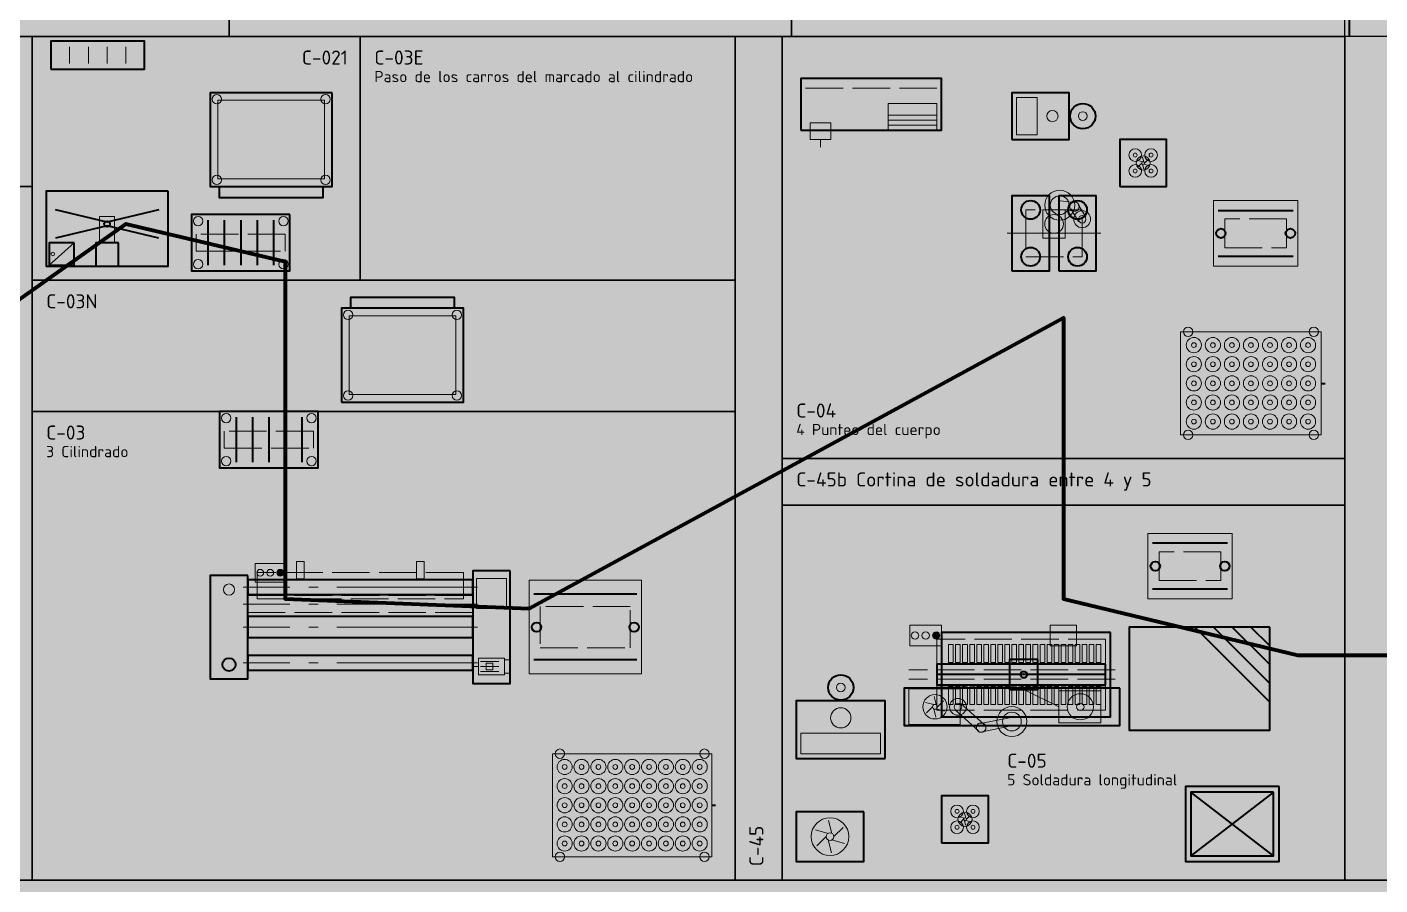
# Model space of a CAD drawing. Header units: millimetres. Extents: x 0 to 1189, y 0 to 841.
# Drawn here: x 329.5 to 473.8, y 419.5 to 511 of the extents above; entities that cross this region are included whole.
import ezdxf
from ezdxf.enums import TextEntityAlignment as Align

# ---------------------------------------------------------------- set-up
doc = ezdxf.new("R2010")
doc.units = ezdxf.units.MM
doc.linetypes.add('IRAM-E-TRAZOS', pattern=[5, 4, -1])
doc.linetypes.add('IRAM-F-TRAZO-PUNTO', pattern=[20, 15, -2, 1, -2])
for name, color, linetype, lineweight, true_color in [('A-DEM-AM', 2, 'CONTINUOUS', 35, 0xd7a500), ('A-DEM-RO', 1, 'CONTINUOUS', 35, 0xd21e1e), ('A-EQUIPO', 30, 'CONTINUOUS', 35, 0xe67800), ('A-PASILLO', 2, 'IRAM-E-TRAZOS', 35, 0xd7a500), ('A-SENDA', 2, 'CONTINUOUS', 25, 0xd7a500)]:
    doc.layers.add(name, color=color, linetype=linetype, lineweight=lineweight, true_color=true_color)
for name, color, linetype, lineweight in [('A-EJE', 1, 'IRAM-F-TRAZO-PUNTO', 18), ('A-EQUIPO-FINO', 8, 'CONTINUOUS', 13), ('A-EQUIPO-OCULTO', 8, 'IRAM-E-TRAZOS', 13), ('A-EQUIPO-RELLENO', 9, 'CONTINUOUS', 13), ('A-RELLENO', 9, 'CONTINUOUS', 13), ('A-SECTOR', 1, 'CONTINUOUS', 25), ('A-SECTOR-TXT', 1, 'CONTINUOUS', 25), ('F-SE', 30, 'CONTINUOUS', 70)]:
    doc.layers.add(name, color=color, linetype=linetype, lineweight=lineweight)
doc.styles.add('ISO3098', font='isocpeur.ttf')

msp = doc.modelspace()

# ---------------------------------------------------------------- hatches: boundary and pattern name
at = {"layer": 'A-EQUIPO-RELLENO', "true_color": 0xeedec0}
h = msp.add_hatch(color=7, dxfattribs=at)
h.dxf.hatch_style = 1
h.paths.add_polyline_path([(332, 506.5), (342, 506.5), (342, 509.5), (332, 509.5)])
h = msp.add_hatch(color=7, dxfattribs=at)
h.dxf.hatch_style = 1
h.paths.add_polyline_path([(412, 500), (427, 500), (427, 505.5), (412, 505.5)])
h = msp.add_hatch(color=7, dxfattribs=at)
h.dxf.hatch_style = 1
h.paths.add_polyline_path([(362, 504), (349, 504), (349, 494), (362, 494)])
at = {"layer": 'A-EQUIPO-RELLENO', "true_color": 0xd7e1eb}
h = msp.add_hatch(color=7, dxfattribs=at)
h.dxf.hatch_style = 1
h.paths.add_polyline_path([(434.5, 499), (440.62, 499), (440.62, 504), (434.5, 504)])
at = {"layer": 'A-EQUIPO-RELLENO', "true_color": 0xbed2be}
h = msp.add_hatch(color=7, dxfattribs=at)
h.dxf.hatch_style = 1
h.paths.add_polyline_path([(443.41, 501.5), (443.36, 501.85), (443.23, 502.18), (443.01, 502.45), (442.73, 502.67), (442.41, 502.8), (442.06, 502.85), (441.71, 502.8), (441.38, 502.67), (441.11, 502.45), (440.89, 502.18), (440.76, 501.85), (440.71, 501.5), (440.76, 501.15), (440.89, 500.82), (441.11, 500.55), (441.38, 500.33), (441.71, 500.2), (442.06, 500.15), (442.41, 500.2), (442.73, 500.33), (443.01, 500.55), (443.23, 500.82), (443.36, 501.15)])
at = {"layer": 'A-EQUIPO-RELLENO', "true_color": 0xcdd0d4}
h = msp.add_hatch(color=7, dxfattribs=at)
h.dxf.hatch_style = 1
h.paths.add_polyline_path([(413, 499), (415.2, 499), (415.2, 500.8), (413, 500.8)])
at = {"layer": 'A-EQUIPO-RELLENO', "true_color": 0xe6e6dc}
h = msp.add_hatch(color=7, dxfattribs=at)
h.dxf.hatch_style = 1
h.paths.add_polyline_path([(446, 494), (451, 494), (451, 499), (446, 499)])
at = {"layer": 'A-EQUIPO-RELLENO', "true_color": 0xeeeeee}
h = msp.add_hatch(color=7, dxfattribs=at)
h.dxf.hatch_style = 1
h.paths.add_polyline_path([(344.5, 493.5), (331.5, 493.5), (331.5, 485.5), (344.5, 485.5)])
at = {"layer": 'A-EQUIPO-RELLENO', "true_color": 0xcdd0d4}
h = msp.add_hatch(color=7, dxfattribs=at)
h.dxf.hatch_style = 1
h.paths.add_polyline_path([(434.5, 485), (438.5, 485), (438.5, 493), (434.5, 493)])
h = msp.add_hatch(color=7, dxfattribs=at)
h.dxf.hatch_style = 1
h.paths.add_polyline_path([(439.5, 485), (443.5, 485), (443.5, 493), (439.5, 493)])
h = msp.add_hatch(color=7, dxfattribs=at)
h.dxf.hatch_style = 1
h.paths.add_polyline_path([(456, 485.5), (465, 485.5), (465, 492.5), (456, 492.5)])
at = {"layer": 'A-EQUIPO-RELLENO', "true_color": 0xeeeeee}
h = msp.add_hatch(color=7, dxfattribs=at)
h.dxf.hatch_style = 1
h.paths.add_polyline_path([(357.5, 491), (347, 491), (347, 485), (357.5, 485)])
h = msp.add_hatch(color=7, dxfattribs=at)
h.dxf.hatch_style = 1
h.paths.add_polyline_path([(437.8, 488.5), (440.2, 488.5), (440.2, 491.5), (437.8, 491.5)])
at = {"layer": 'A-EQUIPO-RELLENO', "true_color": 0xcdd0d4}
h = msp.add_hatch(color=7, dxfattribs=at)
h.dxf.hatch_style = 1
h.paths.add_polyline_path([(334.5, 488), (331.8, 488), (331.8, 485.6), (334.5, 485.6)])
h = msp.add_hatch(color=7, dxfattribs=at)
h.dxf.hatch_style = 1
h.paths.add_polyline_path([(339.2, 488), (336.8, 488), (336.8, 485.5), (339.2, 485.5)])
at = {"layer": 'A-EQUIPO-RELLENO', "true_color": 0xeedec0}
h = msp.add_hatch(color=7, dxfattribs=at)
h.dxf.hatch_style = 1
h.paths.add_polyline_path([(363, 471), (376, 471), (376, 481), (363, 481)])
at = {"layer": 'A-EQUIPO-RELLENO', "true_color": 0xeeeeee}
h = msp.add_hatch(color=7, dxfattribs=at)
h.dxf.hatch_style = 1
h.paths.add_polyline_path([(452.5, 467.5), (467.5, 467.5), (467.5, 478.5), (452.5, 478.5)])
h = msp.add_hatch(color=7, dxfattribs=at)
h.dxf.hatch_style = 1
h.paths.add_polyline_path([(360.5, 470), (350, 470), (350, 464), (360.5, 464)])
at = {"layer": 'A-EQUIPO-RELLENO', "true_color": 0xcdd0d4}
h = msp.add_hatch(color=7, dxfattribs=at)
h.dxf.hatch_style = 1
h.paths.add_polyline_path([(458, 457), (449, 457), (449, 450), (458, 450)])
h = msp.add_hatch(color=7, dxfattribs=at)
h.dxf.hatch_style = 1
h.paths.add_polyline_path([(357, 453.8), (353.8, 453.8), (353.8, 451.8), (357, 451.8)])
at = {"layer": 'A-EQUIPO-RELLENO', "true_color": 0xdc2828}
h = msp.add_hatch(color=7, dxfattribs=at)
h.dxf.hatch_style = 1
h.paths.add_polyline_path([(356.11, 452.8), (356.12, 452.71), (356.15, 452.62), (356.21, 452.55), (356.29, 452.49), (356.37, 452.45), (356.47, 452.44), (356.56, 452.45), (356.65, 452.49), (356.72, 452.55), (356.78, 452.62), (356.81, 452.71), (356.83, 452.8), (356.81, 452.89), (356.78, 452.98), (356.72, 453.05), (356.65, 453.11), (356.56, 453.15), (356.47, 453.16), (356.37, 453.15), (356.29, 453.11), (356.21, 453.05), (356.15, 452.98), (356.12, 452.89)])
at = {"layer": 'A-EQUIPO-RELLENO', "true_color": 0xcdd0d4}
h = msp.add_hatch(color=7, dxfattribs=at)
h.dxf.hatch_style = 1
h.paths.add_polyline_path([(359, 454), (358.2, 454), (358.2, 452.15), (359, 452.15)])
h = msp.add_hatch(color=7, dxfattribs=at)
h.dxf.hatch_style = 1
h.paths.add_polyline_path([(371.8, 454), (371, 454), (371, 452.15), (371.8, 452.15)])
h = msp.add_hatch(color=7, dxfattribs=at)
h.dxf.hatch_style = 1
h.paths.add_polyline_path([(353, 452.5), (349, 452.5), (349, 441.5), (353, 441.5)])
at = {"layer": 'A-EQUIPO-RELLENO', "true_color": 0xeeeeee}
h = msp.add_hatch(color=7, dxfattribs=at)
h.dxf.hatch_style = 1
h.paths.add_polyline_path([(377, 452.04), (353, 452.04), (353, 450.47), (377, 450.47)])
at = {"layer": 'A-EQUIPO-RELLENO', "true_color": 0xcdd0d4}
h = msp.add_hatch(color=7, dxfattribs=at)
h.dxf.hatch_style = 1
h.paths.add_polyline_path([(381, 453), (377, 453), (377, 441), (381, 441)])
at = {"layer": 'A-EQUIPO-RELLENO', "true_color": 0xeeeeee}
h = msp.add_hatch(color=7, dxfattribs=at)
h.dxf.hatch_style = 1
h.paths.add_polyline_path([(380.6, 452.2), (377.4, 452.2), (377.4, 449), (380.6, 449)])
at = {"layer": 'A-EQUIPO-RELLENO', "true_color": 0xcdd0d4}
h = msp.add_hatch(color=7, dxfattribs=at)
h.dxf.hatch_style = 1
h.paths.add_polyline_path([(395, 452), (383, 452), (383, 442), (395, 442)])
at = {"layer": 'A-EQUIPO-RELLENO', "true_color": 0xe2e7ee}
h = msp.add_hatch(color=7, dxfattribs=at)
h.dxf.hatch_style = 1
h.paths.add_polyline_path([(377, 448.12), (353, 448.12), (353, 445.88), (377, 445.88)])
at = {"layer": 'A-EQUIPO-RELLENO', "true_color": 0xcdd0d4}
h = msp.add_hatch(color=7, dxfattribs=at)
h.dxf.hatch_style = 1
h.paths.add_polyline_path([(427, 447.2), (423.6, 447.2), (423.6, 445), (427, 445)])
at = {"layer": 'A-EQUIPO-RELLENO', "true_color": 0xdc2828}
h = msp.add_hatch(color=7, dxfattribs=at)
h.dxf.hatch_style = 1
h.paths.add_polyline_path([(426.04, 446.1), (426.05, 446), (426.09, 445.9), (426.15, 445.82), (426.24, 445.76), (426.33, 445.72), (426.43, 445.7), (426.54, 445.72), (426.63, 445.76), (426.71, 445.82), (426.78, 445.9), (426.82, 446), (426.83, 446.1), (426.82, 446.2), (426.78, 446.3), (426.71, 446.38), (426.63, 446.44), (426.54, 446.48), (426.43, 446.5), (426.33, 446.48), (426.24, 446.44), (426.15, 446.38), (426.09, 446.3), (426.05, 446.2)])
at = {"layer": 'A-EQUIPO-RELLENO', "true_color": 0xeeeeee}
h = msp.add_hatch(color=7, dxfattribs=at)
h.dxf.hatch_style = 1
h.paths.add_polyline_path([(445, 446.43), (427, 446.43), (427, 437.43), (445, 437.43)])
at = {"layer": 'A-EQUIPO-RELLENO', "true_color": 0xcdd0d4}
h = msp.add_hatch(color=7, dxfattribs=at)
h.dxf.hatch_style = 1
h.paths.add_polyline_path([(441.4, 447.2), (438.6, 447.2), (438.6, 445), (441.4, 445)])
at = {"layer": 'A-EQUIPO-RELLENO', "true_color": 0xeeeeee}
h = msp.add_hatch(color=7, dxfattribs=at)
h.dxf.hatch_style = 1
h.paths.add_polyline_path([(377, 443.98), (353, 443.98), (353, 442.41), (377, 442.41)])
at = {"layer": 'A-EQUIPO-RELLENO', "true_color": 0xcdd0d4}
h = msp.add_hatch(color=7, dxfattribs=at)
h.dxf.hatch_style = 1
h.paths.add_polyline_path([(380.4, 443.7), (377.6, 443.7), (377.6, 441.9), (380.4, 441.9)])
at = {"layer": 'A-EQUIPO-RELLENO', "true_color": 0xe2e7ee}
h = msp.add_hatch(color=7, dxfattribs=at)
h.dxf.hatch_style = 1
h.paths.add_polyline_path([(444.5, 443.03), (426.5, 443.03), (426.5, 440.83), (444.5, 440.83)])
at = {"layer": 'A-EQUIPO-RELLENO', "true_color": 0xcdd0d4}
h = msp.add_hatch(color=7, dxfattribs=at)
h.dxf.hatch_style = 1
h.paths.add_polyline_path([(437.26, 443.53), (434.26, 443.53), (434.26, 440.33), (437.26, 440.33)])
at = {"layer": 'A-EQUIPO-RELLENO', "true_color": 0xbed2be}
h = msp.add_hatch(color=7, dxfattribs=at)
h.dxf.hatch_style = 1
h.paths.add_polyline_path([(416.25, 441.91), (415.9, 441.86), (415.58, 441.73), (415.3, 441.51), (415.08, 441.24), (414.95, 440.91), (414.9, 440.56), (414.95, 440.21), (415.08, 439.88), (415.3, 439.61), (415.58, 439.39), (415.9, 439.26), (416.25, 439.21), (416.6, 439.26), (416.93, 439.39), (417.2, 439.61), (417.42, 439.88), (417.55, 440.21), (417.6, 440.56), (417.55, 440.91), (417.42, 441.24), (417.2, 441.51), (416.93, 441.73), (416.6, 441.86)])
at = {"layer": 'A-EQUIPO-RELLENO', "true_color": 0xe6a06e}
h = msp.add_hatch(color=7, dxfattribs=at)
h.dxf.hatch_style = 1
h.paths.add_polyline_path([(444.5, 442.18), (426.5, 442.18), (426.5, 441.68), (444.5, 441.68)])
at = {"layer": 'A-EQUIPO-RELLENO', "true_color": 0xcdd0d4}
h = msp.add_hatch(color=7, dxfattribs=at)
h.dxf.hatch_style = 1
h.paths.add_polyline_path([(446, 440.5), (423, 440.5), (423, 436.5), (446, 436.5)])
h = msp.add_hatch(color=7, dxfattribs=at)
h.dxf.hatch_style = 1
h.paths.add_polyline_path([(429, 440.4), (423.5, 440.4), (423.5, 436.6), (429, 436.6)])
at = {"layer": 'A-EQUIPO-RELLENO', "true_color": 0xeeeeee}
h = msp.add_hatch(color=7, dxfattribs=at)
h.dxf.hatch_style = 1
h.paths.add_polyline_path([(444, 440.2), (439.5, 440.2), (439.5, 436.8), (444, 436.8)])
at = {"layer": 'A-EQUIPO-RELLENO', "true_color": 0xd7e1eb}
h = msp.add_hatch(color=7, dxfattribs=at)
h.dxf.hatch_style = 1
h.paths.add_polyline_path([(421, 433), (421, 439.12), (411.5, 439.12), (411.5, 433)])
at = {"layer": 'A-EQUIPO-RELLENO', "true_color": 0xeeeeee}
h = msp.add_hatch(color=7, dxfattribs=at)
h.dxf.hatch_style = 1
h.paths.add_polyline_path([(385.5, 422.5), (402.5, 422.5), (402.5, 433.5), (385.5, 433.5)])
at = {"layer": 'A-EQUIPO-RELLENO', "true_color": 0xe6e6dc}
h = msp.add_hatch(color=7, dxfattribs=at)
h.dxf.hatch_style = 1
h.paths.add_polyline_path([(427, 424), (432, 424), (432, 429), (427, 429)])
at = {"layer": 'A-EQUIPO-RELLENO', "true_color": 0xd7e6f5}
h = msp.add_hatch(color=7, dxfattribs=at)
h.dxf.hatch_style = 1
h.paths.add_polyline_path([(418.7, 427.3), (411.5, 427.3), (411.5, 422), (418.7, 422)])
at = {"layer": 'A-RELLENO', "true_color": 0xf6f6f6}
h = msp.add_hatch(color=7, dxfattribs=at)
h.dxf.hatch_style = 1
h.paths.add_polyline_path([(470, 510), (485, 510), (485, 670), (470, 670)])
at = {"layer": 'A-RELLENO', "true_color": 0xfde4c8}
h = msp.add_hatch(color=7, dxfattribs=at)
h.dxf.hatch_style = 1
h.paths.add_polyline_path([(297, 510), (351, 510), (351, 550), (297, 550)])
h = msp.add_hatch(color=7, dxfattribs=at)
h.dxf.hatch_style = 1
h.paths.add_polyline_path([(351, 510), (411, 510), (411, 550), (351, 550)])
h = msp.add_hatch(color=7, dxfattribs=at)
h.dxf.hatch_style = 1
h.paths.add_polyline_path([(411, 510), (470, 510), (470, 550), (411, 550)])
at = {"layer": 'A-RELLENO', "true_color": 0xf8d9c0}
h = msp.add_hatch(color=7, dxfattribs=at)
h.dxf.hatch_style = 1
h.paths.add_polyline_path([(297, 494), (330, 494), (330, 510), (297, 510)])
h = msp.add_hatch(color=7, dxfattribs=at)
h.dxf.hatch_style = 1
h.paths.add_polyline_path([(330, 484), (365, 484), (365, 510), (330, 510)])
h = msp.add_hatch(color=7, dxfattribs=at)
h.dxf.hatch_style = 1
h.paths.add_polyline_path([(365, 484), (405, 484), (405, 510), (365, 510)])
h = msp.add_hatch(color=7, dxfattribs=at)
h.dxf.hatch_style = 1
h.paths.add_polyline_path([(405, 420), (410, 420), (410, 510), (405, 510)])
h = msp.add_hatch(color=7, dxfattribs=at)
h.dxf.hatch_style = 1
h.paths.add_polyline_path([(410, 465), (470, 465), (470, 510), (410, 510)])
at = {"layer": 'A-RELLENO', "true_color": 0xfff4b4}
h = msp.add_hatch(color=7, dxfattribs=at)
h.dxf.hatch_style = 1
h.paths.add_polyline_path([(470, 420), (485, 420), (485, 510), (470, 510)])
at = {"layer": 'A-RELLENO', "true_color": 0xf8d9c0}
h = msp.add_hatch(color=7, dxfattribs=at)
h.dxf.hatch_style = 1
h.paths.add_polyline_path([(257, 420), (330, 420), (330, 494), (257, 494)])
h = msp.add_hatch(color=7, dxfattribs=at)
h.dxf.hatch_style = 1
h.paths.add_polyline_path([(330, 470), (405, 470), (405, 484), (330, 484)])
h = msp.add_hatch(color=7, dxfattribs=at)
h.dxf.hatch_style = 1
h.paths.add_polyline_path([(330, 420), (405, 420), (405, 470), (330, 470)])
h = msp.add_hatch(color=7, dxfattribs=at)
h.dxf.hatch_style = 1
h.paths.add_polyline_path([(410, 460), (470, 460), (470, 465), (410, 465)])
h = msp.add_hatch(color=7, dxfattribs=at)
h.dxf.hatch_style = 1
h.paths.add_polyline_path([(410, 420), (470, 420), (470, 460), (410, 460)])
at = {"layer": 'A-RELLENO', "true_color": 0xfff4b4}
h = msp.add_hatch(color=7, dxfattribs=at)
h.dxf.hatch_style = 1
h.paths.add_polyline_path([(117, 405), (877, 405), (877, 420), (117, 420)])
at = {"layer": 'F-SE', "true_color": 0xeb7800}
h = msp.add_hatch(color=7, dxfattribs=at)
h.dxf.hatch_style = 1
h.paths.add_polyline_path([(440, 468.58), (440.8, 471.78), (439.2, 471.78)])
h = msp.add_hatch(color=7, dxfattribs=at)
h.dxf.hatch_style = 1
h.paths.add_polyline_path([(419.29, 468.74), (416.09, 467.91), (416.86, 466.5)])
h = msp.add_hatch(color=7, dxfattribs=at)
h.dxf.hatch_style = 1
h.paths.add_polyline_path([(388.54, 452.01), (385.35, 451.19), (386.11, 449.78)])
h = msp.add_hatch(color=7, dxfattribs=at)
h.dxf.hatch_style = 1
h.paths.add_polyline_path([(455.97, 446.17), (453.04, 447.69), (452.67, 446.14)])

# ---------------------------------------------------------------- linework, layer by layer
at = {"layer": 'A-DEM-AM'}
for p, q in [((462, 439), (454, 447)), ((462, 441), (456, 447)), ((462, 443), (458, 447)), ((462, 445), (460, 447)), ((462, 447), (462, 447))]:
    msp.add_line(p, q, dxfattribs=at)
msp.add_lwpolyline([(462, 447), (447, 447), (447, 436), (462, 436)], close=True, dxfattribs=at)
at = {"layer": 'A-DEM-RO'}
for p, q in [((462.4, 429.4), (453.6, 422.6)), ((462.4, 422.6), (453.6, 429.4))]:
    msp.add_line(p, q, dxfattribs=at)
for points in [[(463, 430), (453, 430), (453, 422), (463, 422)], [(462.4, 429.4), (453.6, 429.4), (453.6, 422.6), (462.4, 422.6)]]:
    msp.add_lwpolyline(points, close=True, dxfattribs=at)
at = {"layer": 'A-EJE'}
for p, q in [((434, 489), (444, 489)), ((377.5, 451.26), (352.5, 451.26)), ((377.5, 449.46), (352.5, 449.46)), ((377.5, 447), (352.5, 447)), ((377.5, 443.19), (352.5, 443.19))]:
    msp.add_line(p, q, dxfattribs=at)
at = {"layer": 'A-EQUIPO'}
for p, q in [((456.5, 491.45), (464.5, 491.45)), ((348.75, 490.4), (348.75, 485.6)), ((350.5, 490.4), (350.5, 485.6)), ((352.25, 490.4), (352.25, 485.6)), ((354, 490.4), (354, 485.6)), ((355.75, 490.4), (355.75, 485.6)), ((456.5, 486.55), (464.5, 486.55)), ((467.5, 473), (467.9, 473)), ((351.75, 469.4), (351.75, 464.6)), ((353.5, 469.4), (353.5, 464.6)), ((355.25, 469.4), (355.25, 464.6)), ((357, 469.4), (357, 464.6)), ((358.75, 469.4), (358.75, 464.6)), ((457.5, 455.95), (449.5, 455.95)), ((394.5, 450.5), (383.5, 450.5)), ((457.5, 451.05), (449.5, 451.05)), ((394.5, 443.5), (383.5, 443.5)), ((444.5, 441.93), (426.5, 441.93)), ((402.5, 428), (402.9, 428))]:
    msp.add_line(p, q, dxfattribs=at)
for points in [[(332, 506.5), (342, 506.5), (342, 509.5), (332, 509.5)], [(412, 500), (427, 500), (427, 505.5), (412, 505.5)], [(362, 504), (349, 504), (349, 494), (362, 494)], [(434.5, 499), (440.62, 499), (440.62, 504), (434.5, 504)], [(446, 494), (451, 494), (451, 499), (446, 499)], [(344.5, 493.5), (331.5, 493.5), (331.5, 485.5), (344.5, 485.5)], [(434.5, 485), (438.5, 485), (438.5, 493), (434.5, 493)], [(439.5, 485), (443.5, 485), (443.5, 493), (439.5, 493)], [(357.5, 491), (347, 491), (347, 485), (357.5, 485)], [(334.5, 488), (331.8, 488), (331.8, 485.6), (334.5, 485.6)], [(339.2, 488), (336.8, 488), (336.8, 485.5), (339.2, 485.5)], [(363, 471), (376, 471), (376, 481), (363, 481)], [(360.5, 470), (350, 470), (350, 464), (360.5, 464)], [(353, 452.5), (349, 452.5), (349, 441.5), (353, 441.5)], [(377, 452.04), (353, 452.04), (353, 450.47), (377, 450.47)], [(381, 453), (377, 453), (377, 441), (381, 441)], [(377, 448.12), (353, 448.12), (353, 445.88), (377, 445.88)], [(445, 446.43), (427, 446.43), (427, 437.43), (445, 437.43)], [(377, 443.98), (353, 443.98), (353, 442.41), (377, 442.41)], [(444.5, 443.03), (426.5, 443.03), (426.5, 440.83), (444.5, 440.83)], [(437.26, 443.53), (434.26, 443.53), (434.26, 440.33), (437.26, 440.33)], [(446, 440.5), (423, 440.5), (423, 436.5), (446, 436.5)], [(421, 433), (421, 439.12), (411.5, 439.12), (411.5, 433)], [(427, 424), (432, 424), (432, 429), (427, 429)], [(418.7, 427.3), (411.5, 427.3), (411.5, 422), (418.7, 422)]]:
    msp.add_lwpolyline(points, close=True, dxfattribs=at)
for points in [[(361, 494), (361, 492.8), (350, 492.8), (350, 494)], [(343.5, 491.5), (338, 490.2), (332.5, 491.5)], [(343.5, 488.5), (338, 489.8), (332.5, 488.5)], [(364, 481), (364, 482.2), (375, 482.2), (375, 481)]]:
    msp.add_lwpolyline(points, dxfattribs=at)
for centre, radius in [((442.06, 501.5), 1.35), ((436.5, 491.5), 1), ((441.5, 491.5), 1), ((338, 490), 0.3), ((456.8, 489), 0.5), ((464.2, 489), 0.5), ((436.5, 486.5), 1), ((441.5, 486.5), 1), ((449.8, 453.5), 0.5), ((457.2, 453.5), 0.5), ((383.8, 447), 0.5), ((394.2, 447), 0.5), ((351, 443), 0.7), ((416.25, 440.56), 1.35), ((435.76, 441.93), 0.35)]:
    msp.add_circle(centre, radius, dxfattribs=at)
at = {"layer": 'A-EQUIPO-FINO'}
for p, q in [((334, 507.1), (334, 508.9)), ((336, 507.1), (336, 508.9)), ((338, 507.1), (338, 508.9)), ((340, 507.1), (340, 508.9)), ((421.3, 501.61), (426.5, 501.61)), ((421.3, 501.08), (426.5, 501.08)), ((421.3, 500.54), (426.5, 500.54)), ((414.1, 499), (414.1, 498.2)), ((334.5, 488), (331.8, 485.6)), ((379.78, 443.34), (377.82, 443.34)), ((377.6, 442.8), (377.1, 442.8)), ((379.78, 442.8), (377.82, 442.8)), ((379.78, 442.26), (377.82, 442.26)), ((436.46, 441.93), (435.06, 441.93))]:
    msp.add_line(p, q, dxfattribs=at)
for points in [[(361.2, 503.2), (349.8, 503.2), (349.8, 494.8), (361.2, 494.8)], [(421.3, 500), (426.5, 500), (426.5, 502.85), (421.3, 502.85)], [(435, 499.5), (437.2, 499.5), (437.2, 503.5), (435, 503.5)], [(413, 499), (415.2, 499), (415.2, 500.8), (413, 500.8)], [(456, 485.5), (465, 485.5), (465, 492.5), (456, 492.5)], [(437.8, 488.5), (440.2, 488.5), (440.2, 491.5), (437.8, 491.5)], [(363.8, 471.8), (375.2, 471.8), (375.2, 480.2), (363.8, 480.2)], [(452.5, 467.5), (467.5, 467.5), (467.5, 478.5), (452.5, 478.5)], [(458, 457), (449, 457), (449, 450), (458, 450)], [(357, 453.8), (353.8, 453.8), (353.8, 451.8), (357, 451.8)], [(359, 454), (358.2, 454), (358.2, 452.15), (359, 452.15)], [(371.8, 454), (371, 454), (371, 452.15), (371.8, 452.15)], [(380.6, 452.2), (377.4, 452.2), (377.4, 449), (380.6, 449)], [(395, 452), (383, 452), (383, 442), (395, 442)], [(427, 447.2), (423.6, 447.2), (423.6, 445), (427, 445)], [(441.4, 447.2), (438.6, 447.2), (438.6, 445), (441.4, 445)], [(428.25, 445.13), (427.75, 445.13), (427.75, 443.23), (428.25, 443.23)], [(429, 445.13), (428.5, 445.13), (428.5, 443.23), (429, 443.23)], [(429.75, 445.13), (429.25, 445.13), (429.25, 443.23), (429.75, 443.23)], [(430.5, 445.13), (430, 445.13), (430, 443.23), (430.5, 443.23)], [(431.25, 445.13), (430.75, 445.13), (430.75, 443.23), (431.25, 443.23)], [(432, 445.13), (431.5, 445.13), (431.5, 443.23), (432, 443.23)], [(432.75, 445.13), (432.25, 445.13), (432.25, 443.23), (432.75, 443.23)], [(433.5, 445.13), (433, 445.13), (433, 443.23), (433.5, 443.23)], [(434.25, 445.13), (433.75, 445.13), (433.75, 443.23), (434.25, 443.23)], [(435, 445.13), (434.5, 445.13), (434.5, 443.23), (435, 443.23)], [(435.75, 445.13), (435.25, 445.13), (435.25, 443.23), (435.75, 443.23)], [(436.5, 445.13), (436, 445.13), (436, 443.23), (436.5, 443.23)], [(437.25, 445.13), (436.75, 445.13), (436.75, 443.23), (437.25, 443.23)], [(438, 445.13), (437.5, 445.13), (437.5, 443.23), (438, 443.23)], [(438.75, 445.13), (438.25, 445.13), (438.25, 443.23), (438.75, 443.23)], [(439.5, 445.13), (439, 445.13), (439, 443.23), (439.5, 443.23)], [(440.25, 445.13), (439.75, 445.13), (439.75, 443.23), (440.25, 443.23)], [(441, 445.13), (440.5, 445.13), (440.5, 443.23), (441, 443.23)], [(441.75, 445.13), (441.25, 445.13), (441.25, 443.23), (441.75, 443.23)], [(442.5, 445.13), (442, 445.13), (442, 443.23), (442.5, 443.23)], [(443.25, 445.13), (442.75, 445.13), (442.75, 443.23), (443.25, 443.23)], [(444, 445.13), (443.5, 445.13), (443.5, 443.23), (444, 443.23)], [(380.4, 443.7), (377.6, 443.7), (377.6, 441.9), (380.4, 441.9)], [(379.14, 443.16), (378.44, 443.16), (378.44, 442.44), (379.14, 442.44)], [(380.9, 443.52), (380.4, 443.52), (380.4, 442.08), (380.9, 442.08)], [(429, 440.4), (423.5, 440.4), (423.5, 436.6), (429, 436.6)], [(428.25, 440.63), (427.75, 440.63), (427.75, 438.73), (428.25, 438.73)], [(429, 440.63), (428.5, 440.63), (428.5, 438.73), (429, 438.73)], [(429.75, 440.63), (429.25, 440.63), (429.25, 438.73), (429.75, 438.73)], [(430.5, 440.63), (430, 440.63), (430, 438.73), (430.5, 438.73)], [(431.25, 440.63), (430.75, 440.63), (430.75, 438.73), (431.25, 438.73)], [(432, 440.63), (431.5, 440.63), (431.5, 438.73), (432, 438.73)], [(432.75, 440.63), (432.25, 440.63), (432.25, 438.73), (432.75, 438.73)], [(433.5, 440.63), (433, 440.63), (433, 438.73), (433.5, 438.73)], [(434.25, 440.63), (433.75, 440.63), (433.75, 438.73), (434.25, 438.73)], [(435, 440.63), (434.5, 440.63), (434.5, 438.73), (435, 438.73)], [(435.75, 440.63), (435.25, 440.63), (435.25, 438.73), (435.75, 438.73)], [(436.5, 440.63), (436, 440.63), (436, 438.73), (436.5, 438.73)], [(437.25, 440.63), (436.75, 440.63), (436.75, 438.73), (437.25, 438.73)], [(438, 440.63), (437.5, 440.63), (437.5, 438.73), (438, 438.73)], [(438.75, 440.63), (438.25, 440.63), (438.25, 438.73), (438.75, 438.73)], [(439.5, 440.63), (439, 440.63), (439, 438.73), (439.5, 438.73)], [(444, 440.2), (439.5, 440.2), (439.5, 436.8), (444, 436.8)], [(440.25, 440.63), (439.75, 440.63), (439.75, 438.73), (440.25, 438.73)], [(441, 440.63), (440.5, 440.63), (440.5, 438.73), (441, 438.73)], [(441.75, 440.63), (441.25, 440.63), (441.25, 438.73), (441.75, 438.73)], [(442.5, 440.63), (442, 440.63), (442, 438.73), (442.5, 438.73)], [(443.25, 440.63), (442.75, 440.63), (442.75, 438.73), (443.25, 438.73)], [(444, 440.63), (443.5, 440.63), (443.5, 438.73), (444, 438.73)], [(420.5, 433.5), (420.5, 435.7), (412, 435.7), (412, 433.5)], [(385.5, 422.5), (402.5, 422.5), (402.5, 433.5), (385.5, 433.5)]]:
    msp.add_lwpolyline(points, close=True, dxfattribs=at)
for points in [[(448.42, 496.63), (447.92, 496.77)], [(448.35, 496.5), (447.98, 496.13)], [(448.57, 496.63), (448.44, 497.14)], [(448.65, 496.5), (449.02, 496.87)], [(448.42, 496.37), (448.56, 495.86)], [(448.57, 496.37), (449.08, 496.23)], [(426.17, 438.73), (425.3, 438.97)], [(426.43, 438.73), (426.2, 439.6)], [(426.56, 438.5), (427.21, 439.13)], [(426.04, 438.5), (425.39, 437.87)], [(426.17, 438.27), (426.4, 437.4)], [(426.43, 438.27), (427.3, 438.03)], [(429.57, 426.63), (429.44, 427.14)], [(415.3, 425), (414.95, 426.36)], [(429.43, 426.63), (428.92, 426.77)], [(429.35, 426.5), (428.98, 426.13)], [(429.43, 426.37), (429.56, 425.86)], [(429.57, 426.37), (430.08, 426.23)], [(429.65, 426.5), (430.02, 426.87)], [(414.9, 425), (413.55, 425.37)], [(414.7, 424.65), (413.7, 423.67)], [(414.9, 424.3), (415.25, 422.94)], [(415.3, 424.3), (416.65, 423.93)], [(415.5, 424.65), (416.5, 425.63)]]:
    msp.add_lwpolyline(points, dxfattribs=at)
for centre, radius in [((349.7, 503.3), 0.5), ((361.3, 503.3), 0.5), ((438.82, 501.5), 0.6), ((442.06, 501.5), 0.472), ((447.65, 497.35), 0.675), ((449.35, 497.35), 0.675), ((447.65, 497.35), 0.21), ((448.5, 496.5), 0.75), ((448.5, 496.5), 0.15), ((449.35, 497.35), 0.21), ((349.7, 494.7), 0.5), ((361.3, 494.7), 0.5), ((447.65, 495.65), 0.675), ((447.65, 495.65), 0.21), ((449.35, 495.65), 0.675), ((449.35, 495.65), 0.21), ((439.6, 492), 1.6), ((439.6, 492), 1), ((347.7, 490.3), 0.5), ((356.8, 490.3), 0.5), ((439, 490), 1), ((442, 490.5), 0.9), ((442, 490.5), 0.4), ((332.2, 486.8), 0.192), ((347.7, 485.7), 0.5), ((356.8, 485.7), 0.5), ((363.7, 480.3), 0.5), ((375.3, 480.3), 0.5), ((453.3, 478.5), 0.5), ((453.91, 477.08), 0.81), ((455.94, 477.08), 0.81), ((457.97, 477.08), 0.81), ((460, 477.08), 0.81), ((462.03, 477.08), 0.81), ((464.06, 477.08), 0.81), ((466.09, 477.08), 0.81), ((466.7, 478.5), 0.5), ((453.91, 477.08), 0.252), ((455.94, 477.08), 0.252), ((457.97, 477.08), 0.252), ((460, 477.08), 0.252), ((462.03, 477.08), 0.252), ((464.06, 477.08), 0.252), ((466.09, 477.08), 0.252), ((453.91, 475.04), 0.81), ((453.91, 475.04), 0.252), ((455.94, 475.04), 0.81), ((455.94, 475.04), 0.252), ((457.97, 475.04), 0.81), ((457.97, 475.04), 0.252), ((460, 475.04), 0.81), ((460, 475.04), 0.252), ((462.03, 475.04), 0.81), ((462.03, 475.04), 0.252), ((464.06, 475.04), 0.81), ((464.06, 475.04), 0.252), ((466.09, 475.04), 0.81), ((466.09, 475.04), 0.252), ((453.91, 473), 0.81), ((455.94, 473), 0.81), ((457.97, 473), 0.81), ((460, 473), 0.81), ((462.03, 473), 0.81), ((464.06, 473), 0.81), ((466.09, 473), 0.81), ((363.7, 471.7), 0.5), ((375.3, 471.7), 0.5), ((453.91, 473), 0.252), ((455.94, 473), 0.252), ((457.97, 473), 0.252), ((460, 473), 0.252), ((462.03, 473), 0.252), ((464.06, 473), 0.252), ((466.09, 473), 0.252), ((453.91, 470.96), 0.81), ((453.91, 470.96), 0.252), ((455.94, 470.96), 0.81), ((455.94, 470.96), 0.252), ((457.97, 470.96), 0.81), ((457.97, 470.96), 0.252), ((460, 470.96), 0.81), ((460, 470.96), 0.252), ((462.03, 470.96), 0.81), ((462.03, 470.96), 0.252), ((464.06, 470.96), 0.81), ((464.06, 470.96), 0.252), ((466.09, 470.96), 0.81), ((466.09, 470.96), 0.252), ((350.7, 469.3), 0.5), ((359.8, 469.3), 0.5), ((453.91, 468.92), 0.81), ((453.91, 468.92), 0.252), ((455.94, 468.92), 0.81), ((455.94, 468.92), 0.252), ((457.97, 468.92), 0.81), ((457.97, 468.92), 0.252), ((460, 468.92), 0.81), ((460, 468.92), 0.252), ((462.03, 468.92), 0.81), ((462.03, 468.92), 0.252), ((464.06, 468.92), 0.81), ((464.06, 468.92), 0.252), ((466.09, 468.92), 0.81), ((466.09, 468.92), 0.252), ((453.3, 467.5), 0.5), ((466.7, 467.5), 0.5), ((350.7, 464.7), 0.5), ((359.8, 464.7), 0.5), ((354.33, 452.8), 0.36), ((355.4, 452.8), 0.36), ((356.47, 452.8), 0.36), ((351, 451), 0.6), ((424.17, 446.1), 0.396), ((425.3, 446.1), 0.396), ((426.43, 446.1), 0.396), ((416.25, 440.56), 0.472), ((426.3, 438.5), 1.3), ((426.3, 438.5), 0.26), ((428.75, 438.5), 0.9), ((428.75, 438.5), 0.4), ((441.8, 438.5), 1.4), ((441.8, 438.5), 0.4), ((416.25, 437.32), 1.08), ((434.5, 436.93), 1.6), ((434.5, 436.93), 1), ((386.3, 433.5), 0.5), ((401.7, 433.5), 0.5), ((386.8, 432.08), 0.81), ((386.8, 432.08), 0.252), ((388.6, 432.08), 0.81), ((388.6, 432.08), 0.252), ((390.4, 432.08), 0.81), ((390.4, 432.08), 0.252), ((392.2, 432.08), 0.81), ((392.2, 432.08), 0.252), ((394, 432.08), 0.81), ((394, 432.08), 0.252), ((395.8, 432.08), 0.81), ((395.8, 432.08), 0.252), ((397.6, 432.08), 0.81), ((397.6, 432.08), 0.252), ((399.4, 432.08), 0.81), ((399.4, 432.08), 0.252), ((401.2, 432.08), 0.81), ((401.2, 432.08), 0.252), ((386.8, 430.04), 0.81), ((386.8, 430.04), 0.252), ((388.6, 430.04), 0.81), ((388.6, 430.04), 0.252), ((390.4, 430.04), 0.81), ((390.4, 430.04), 0.252), ((392.2, 430.04), 0.81), ((392.2, 430.04), 0.252), ((394, 430.04), 0.81), ((394, 430.04), 0.252), ((395.8, 430.04), 0.81), ((395.8, 430.04), 0.252), ((397.6, 430.04), 0.81), ((397.6, 430.04), 0.252), ((399.4, 430.04), 0.81), ((399.4, 430.04), 0.252), ((401.2, 430.04), 0.81), ((401.2, 430.04), 0.252), ((386.8, 428), 0.81), ((388.6, 428), 0.81), ((390.4, 428), 0.81), ((392.2, 428), 0.81), ((394, 428), 0.81), ((395.8, 428), 0.81), ((397.6, 428), 0.81), ((399.4, 428), 0.81), ((401.2, 428), 0.81), ((386.8, 428), 0.252), ((388.6, 428), 0.252), ((390.4, 428), 0.252), ((392.2, 428), 0.252), ((394, 428), 0.252), ((395.8, 428), 0.252), ((397.6, 428), 0.252), ((399.4, 428), 0.252), ((401.2, 428), 0.252), ((428.65, 427.35), 0.675), ((428.65, 427.35), 0.21), ((429.5, 426.5), 0.75), ((430.35, 427.35), 0.675), ((430.35, 427.35), 0.21), ((386.8, 425.96), 0.81), ((386.8, 425.96), 0.252), ((388.6, 425.96), 0.81), ((388.6, 425.96), 0.252), ((390.4, 425.96), 0.81), ((390.4, 425.96), 0.252), ((392.2, 425.96), 0.81), ((392.2, 425.96), 0.252), ((394, 425.96), 0.81), ((394, 425.96), 0.252), ((395.8, 425.96), 0.81), ((395.8, 425.96), 0.252), ((397.6, 425.96), 0.81), ((397.6, 425.96), 0.252), ((399.4, 425.96), 0.81), ((399.4, 425.96), 0.252), ((401.2, 425.96), 0.81), ((401.2, 425.96), 0.252), ((415.1, 424.65), 2.01), ((428.65, 425.65), 0.675), ((428.65, 425.65), 0.21), ((429.5, 426.5), 0.15), ((430.35, 425.65), 0.675), ((430.35, 425.65), 0.21), ((386.8, 423.92), 0.81), ((388.6, 423.92), 0.81), ((390.4, 423.92), 0.81), ((392.2, 423.92), 0.81), ((394, 423.92), 0.81), ((395.8, 423.92), 0.81), ((397.6, 423.92), 0.81), ((399.4, 423.92), 0.81), ((401.2, 423.92), 0.81), ((415.1, 424.65), 0.403), ((386.3, 422.5), 0.5), ((386.8, 423.92), 0.252), ((388.6, 423.92), 0.252), ((390.4, 423.92), 0.252), ((392.2, 423.92), 0.252), ((394, 423.92), 0.252), ((395.8, 423.92), 0.252), ((397.6, 423.92), 0.252), ((399.4, 423.92), 0.252), ((401.2, 423.92), 0.252), ((401.7, 422.5), 0.5)]:
    msp.add_circle(centre, radius, dxfattribs=at)
at = {"layer": 'A-EQUIPO-OCULTO'}
for p, q in [((412.5, 504.5), (426.5, 504.5)), ((441.22, 492.3), (439.64, 492.45)), ((442.38, 490.73), (441.56, 492.08)), ((441.13, 491.4), (439.56, 491.55)), ((441.62, 490.27), (440.79, 491.62)), ((445.5, 442.43), (423.5, 442.43)), ((445.5, 441.43), (423.5, 441.43)), ((439.5, 438.5), (435.76, 440.33)), ((429.05, 438.84), (431.53, 436.61)), ((428.45, 438.16), (430.93, 435.94)), ((431.14, 436.72), (434.41, 437.37)), ((431.32, 435.84), (434.59, 436.49))]:
    msp.add_line(p, q, dxfattribs=at)
for points in [[(338.8, 490.8), (337.2, 490.8), (337.2, 488), (338.8, 488)], [(436, 486.5), (442, 486.5), (442, 491.5), (436, 491.5)], [(457.2, 487.46), (463.8, 487.46), (463.8, 490.54), (457.2, 490.54)], [(357, 488.9), (347.5, 488.9), (347.5, 487.1), (357, 487.1)], [(360, 467.9), (350.5, 467.9), (350.5, 466.1), (360, 466.1)], [(456.8, 455.04), (450.2, 455.04), (450.2, 451.96), (456.8, 451.96)], [(376, 452.82), (354, 452.82), (354, 450.02), (376, 450.02)], [(377, 450.36), (353, 450.36), (353, 448.57), (377, 448.57)], [(393.8, 449.2), (384.2, 449.2), (384.2, 444.8), (393.8, 444.8)], [(444.5, 445.73), (426.5, 445.73), (426.5, 443.13), (444.5, 443.13)], [(444.5, 440.73), (426.5, 440.73), (426.5, 438.13), (444.5, 438.13)]]:
    msp.add_lwpolyline(points, close=True, dxfattribs=at)
for centre in [(441.17, 491.85), (431.23, 436.28)]:
    msp.add_circle(centre, 0.5, dxfattribs=at)
at = {"layer": 'A-PASILLO'}
msp.add_line((470.5, 510), (470.5, 670), dxfattribs=at)
at = {"layer": 'A-SECTOR'}
for points in [[(297, 510), (351, 510), (351, 550), (297, 550)], [(351, 510), (411, 510), (411, 550), (351, 550)], [(411, 510), (470, 510), (470, 550), (411, 550)], [(297, 494), (330, 494), (330, 510), (297, 510)], [(330, 484), (365, 484), (365, 510), (330, 510)], [(365, 484), (405, 484), (405, 510), (365, 510)], [(405, 420), (410, 420), (410, 510), (405, 510)], [(410, 465), (470, 465), (470, 510), (410, 510)], [(257, 420), (330, 420), (330, 494), (257, 494)], [(330, 470), (405, 470), (405, 484), (330, 484)], [(330, 420), (405, 420), (405, 470), (330, 470)], [(410, 460), (470, 460), (470, 465), (410, 465)], [(410, 420), (470, 420), (470, 460), (410, 460)]]:
    msp.add_lwpolyline(points, close=True, dxfattribs=at)
at = {"layer": 'A-SENDA'}
for points in [[(470, 420), (485, 420), (485, 510), (470, 510)], [(117, 405), (877, 405), (877, 420), (117, 420)]]:
    msp.add_lwpolyline(points, close=True, dxfattribs=at)
at = {"layer": 'F-SE'}
msp.add_lwpolyline([(323, 478), (340, 490), (357, 486), (357, 450), (383, 449), (440, 480), (440, 450), (465, 444), (513, 444), (577, 444), (636, 444), (636, 577), (620, 577)], dxfattribs=at)

# ---------------------------------------------------------------- texts
at = {"layer": 'A-SECTOR-TXT', "style": 'ISO3098'}
for s, height, p in [('C-021', 1.5, (358.77, 508.5)), ('C-03E', 1.5, (366.5, 508.5)), ('Paso de los carros del marcado al cilindrado', 1.2, (366.5, 506.32)), ('C-03N', 1.5, (331.5, 482.5)), ('C-04', 1.5, (411.5, 470.85)), ('C-03', 1.5, (331.5, 468.5)), ('4 Punteo del cuerpo', 1.2, (411.5, 468.68)), ('3 Cilindrado', 1.2, (331.5, 466.32)), ('C-45b Cortina de soldadura entre 4 y 5', 1.5, (411.5, 463.5)), ('C-05', 1.5, (434, 433.5)), ('5 Soldadura longitudinal', 1.2, (434, 431.32))]:
    msp.add_text(s, height=height, dxfattribs=at).set_placement(p, align=Align.TOP_LEFT)
msp.add_text('C-45', height=1.5, rotation=90, dxfattribs=at).set_placement((406.5, 421.5), align=Align.TOP_LEFT)

doc.saveas('drawing.dxf')
